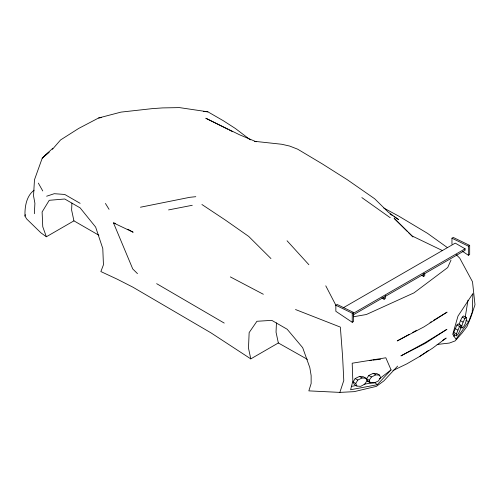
<?xml version="1.0" encoding="UTF-8"?>
<svg xmlns="http://www.w3.org/2000/svg" width="500" height="500" viewBox="0 0 500 500"><rect width="100%" height="100%" fill="white"/><g stroke="black" fill="none" stroke-linecap="round" stroke-linejoin="round"><path stroke-width="0.75" d="M71.919 203.1L71.625 210.087L73.931 220.85L98.906 235.275M276.438 322.894L276.044 332.212L278.344 342.969L307.375 359.35M34.344 213.706L34.906 203.306L33.537 195.831L34.469 179.794L42.256 158.088L52.825 148.231M465.238 317.125L468 300.181M73.931 220.85L46.375 236.762L40.975 232.881L26.619 218.912L25 216.088L25.331 214.662M278.344 342.969L250.794 358.881L248.487 348.119L249.144 332.587L256.931 321.281L271.788 320.363L287.181 329.25L302.694 347.7L309.825 367.619L311.137 375.575L311.137 383.531L308.837 390.875L339.856 392.394L343.787 380.513L342.612 356.788L340.356 327.106L295.519 309.538M460.45 320.619L459.162 324.475L461.788 325.994L461.987 328.013L463.519 326.994L465.387 323.469L466.512 319.513L466.238 317.45L463.612 315.938L462.287 317.081L460.45 320.619L463.069 322.131L461.788 325.994M453.775 332.35L456.944 324.975L458.269 323.837L460.894 325.35C460.931 329.131 459.256 333.225 456.519 335.844L453.894 334.325L453.775 332.35L456.4 333.869L456.519 335.844M456.4 333.869L459.569 326.494L460.894 325.35M468.694 321.581L472.244 312.225L472.9 293.519L457.981 316.112L452.738 334.288L456 339.256L468.694 321.581L466.069 320.569M451 260.1L447.713 267.544L414 292.863L366.362 314.513L353.356 316.781M463.069 322.131L464.913 318.594L466.238 317.45M353.106 381.956L355.169 378.544L359.481 376.431L363.275 376.719L365.9 378.231L366.95 380.744L364.819 384.119L360.712 386.344L356.944 386.081L354.325 384.562L353.106 381.956L355.731 383.475L356.944 386.081M355.731 383.475L357.794 380.062L362.106 377.95L365.9 378.231M453.806 336.344L454.669 335.062M366.544 378.731L368.85 375.462L373.162 373.35L376.956 373.631L379.581 375.15L380.588 377.638L378.375 380.956L374.012 383.044L370.231 382.762L367.606 381.25L366.544 378.731L369.169 380.244L370.231 382.762M369.169 380.244L371.475 376.975L375.788 374.862L379.581 375.15M52.381 149.369L60.556 139.956L78.669 128.444L98.612 117.987L121.019 112.106L152.094 108.65L162.537 107.912L179.45 107.606L207.881 111.819L223.275 120.7L235.338 128.463L250.35 139.869M377.275 384.712L391.069 369.894L385.819 357.775L352.188 363.212L352.844 381.156L350.6 389.756L377.275 384.712L374.65 382.438L364.094 384.225M397.625 366.106L383.837 380.925L376.4 386.356L354.194 391.65L339.856 392.394M49.031 152.113L42.256 158.088L49.006 152.275M379.513 378.719L391.069 369.894M34.144 190.169C26.344 195.931 24.656 206.938 25 216.088M392.9 370.556L406.8 363.881L419.919 356.306L428.562 350.375M442.481 340.513L446.175 338.081L432.4 348.306L419.919 356.306M381.875 297.712L384.062 299.288L385.375 298.425L385.375 295.494M430.019 322.519L431.331 321.719M433.3 320.525L447.075 312.137L423.894 326.919L397.219 340.925L409.338 334.288M335.844 305.244L337.156 304.488L353.556 312.444L353.556 321.531L352.244 322.294L335.844 311.306L335.844 305.244L352.244 313.2L353.556 312.444M451.962 244.262L451.962 238.206L453.275 237.45L469.675 245.4L469.675 254.494L468.363 255.25L462.688 251.45M343.137 307.856L455.244 243.131L465.087 248.812L465.087 250.325L352.975 315.05M451.962 238.206L468.363 246.156L469.675 245.4M352.975 313.538L465.087 248.812M412.706 332.444L416.744 330.231M421.788 275.275L423.425 276.456L424.738 275.8L424.738 273.562M46.631 196.225L54.25 193.7L64.75 194.456L80.138 203.337M140.45 207.225L189.894 197.294L195.794 196.694M168.556 209.919L192.269 205.287M351.512 386.35L356.688 385.475M98.612 117.987L101.5 117.569M437.094 344.475L449.444 343.044L455.125 340.906L461.9 333.231L467.031 326.5L471.062 316.644L475 304.756L472.512 281.794L459.756 258.175L456.2 254.625M369.913 360.425L371.431 360.262M372.956 360.1L380.569 359.288M203.381 111.494L207.881 111.819M367.606 381.25L369.119 381.362M254.6 141.319L281.744 144.262L289.675 146.069L297.7 149.2L322.256 163.869L347.113 179.6L374.619 198.719L388.319 212.206L398.519 219.537L393.969 216.562M137.481 273.631L132.75 268.95L113.494 222.9L115.631 223.425M256.163 141.769L239.644 134.825L205.812 118.238L227.875 129.306M113.494 222.9L133.15 232.237L127.831 229.213M442.544 250.631L412.119 235.975L394.156 218.337L407.413 231.494M229.25 130L232.7 131.731M230.344 276.906L263.344 294.269M383.787 208.038L398.719 216.106L427.5 233.337L447.431 247.625M224.231 323.081L156.65 283.669M462.287 317.081L464.913 318.594M456.944 324.975L459.569 326.494M460.675 327.256L461.987 328.013M455.106 328.519L457.725 330.031M373.162 373.35L375.788 374.862M368.85 375.462L371.475 376.975M359.481 376.431L362.106 377.95M355.169 378.544L357.794 380.062M250.794 358.881L210.963 332.85L132.944 287.2L117.238 279.194L100.869 271.562L103.444 264.819L102.788 248.531L95.65 227.1L80.138 207.887L64.75 199L49.237 200.3L42.106 211.981L42.763 226.756L46.375 236.762M390.062 214.006L392.669 215.706M201.912 204.5L225.156 219.925L248.706 236.419L270.963 258.569M361.844 197.587L390.219 217.731M408.519 232.587L412.938 236.975M287.056 240.763L308.869 264.7M105.438 203.456L109.05 209.325M38.325 183.1L42.763 190.963M325.775 285.825L336.131 305.75M468.363 246.156L468.363 255.25M423.425 273.525L423.425 276.456M384.062 297.044L384.062 299.288M352.244 313.2L352.244 322.294M446.838 329.375L425.188 343.387L400.913 355.887L424.531 343.006L446.838 329.375"/></g></svg>
